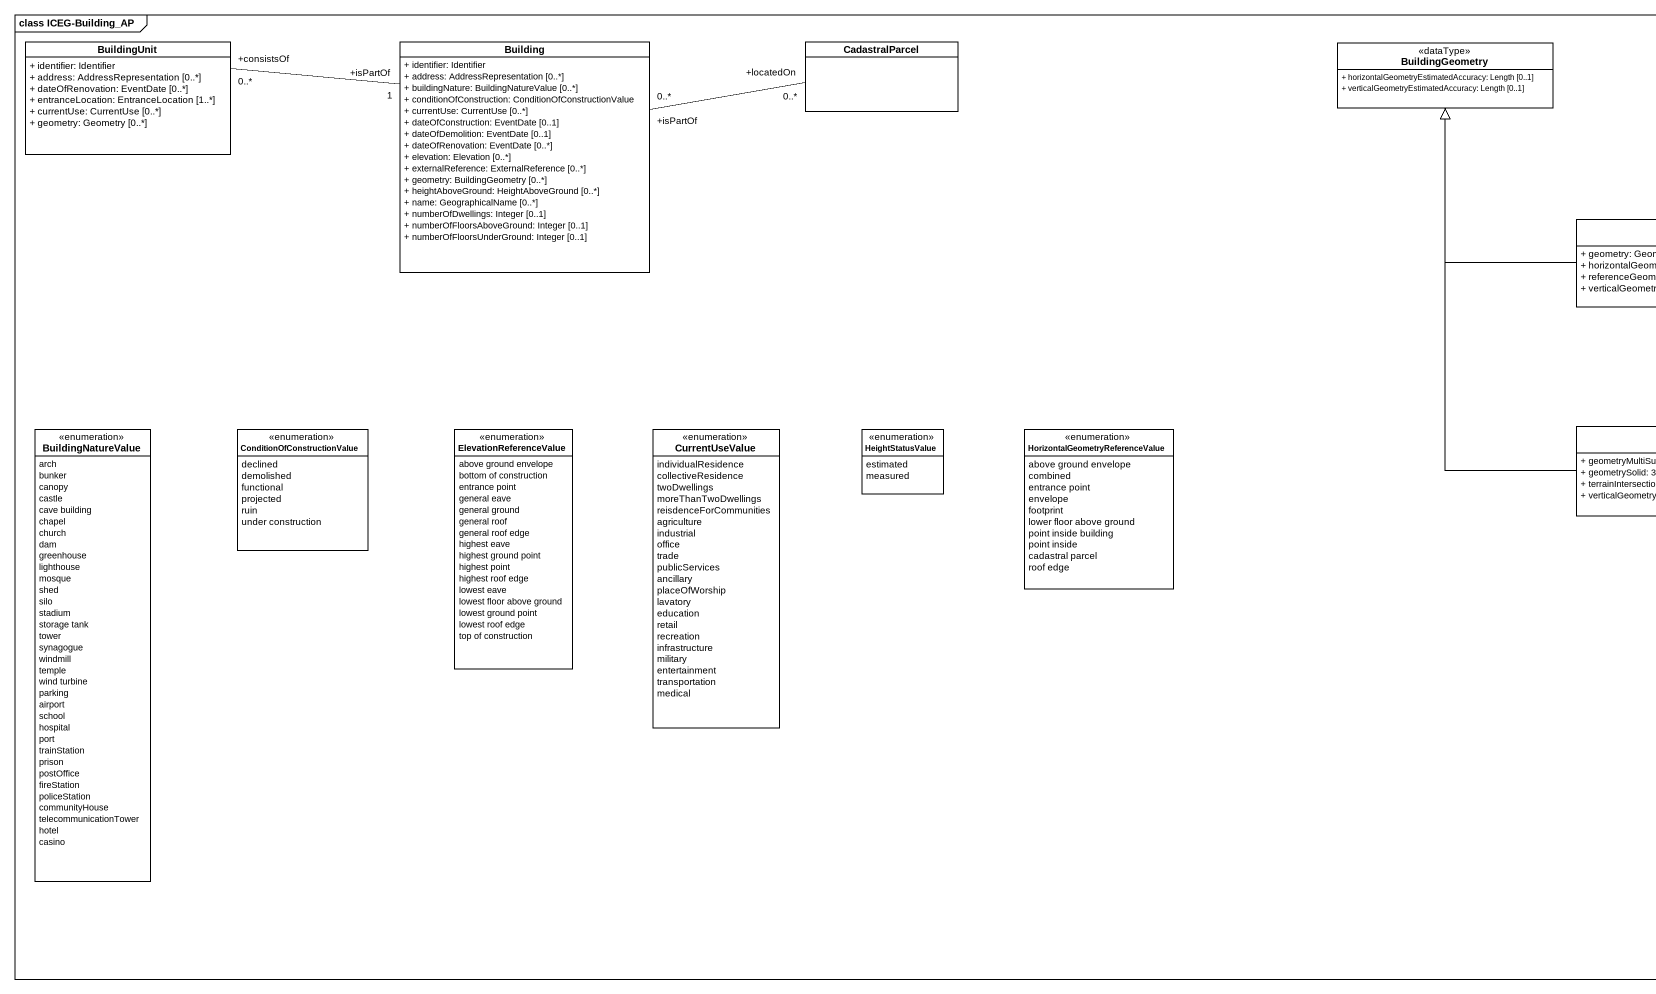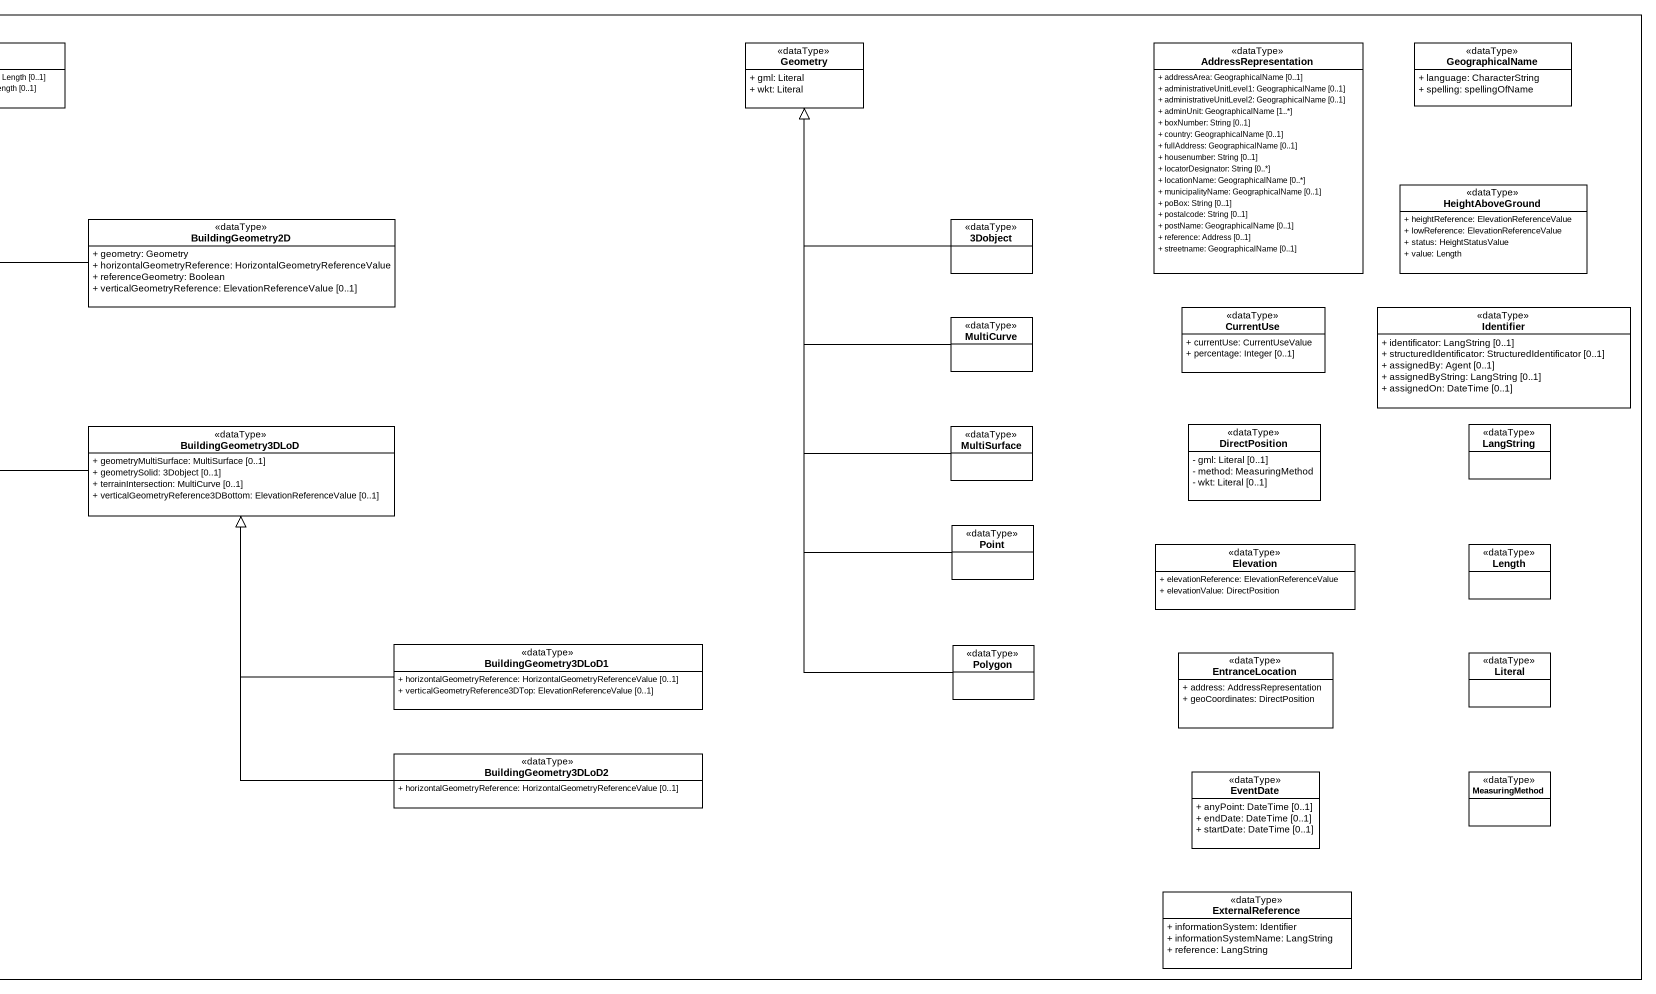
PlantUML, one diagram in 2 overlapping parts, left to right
@startuml
mainframe class ICEG-Building_AP
hide circle
hide empty members
skinparam classAttributeIconSize 0
class BuildingUnit {
  + identifier: Identifier
  + address: AddressRepresentation [0..*]
  + dateOfRenovation: EventDate [0..*]
  + entranceLocation: EntranceLocation [1..*]
  + currentUse: CurrentUse [0..*]
  + geometry: Geometry [0..*]
}
class Building {
  + identifier: Identifier
  + address: AddressRepresentation [0..*]
  + buildingNature: BuildingNatureValue [0..*]
  + conditionOfConstruction: ConditionOfConstructionValue
  + currentUse: CurrentUse [0..*]
  + dateOfConstruction: EventDate [0..1]
  + dateOfDemolition: EventDate [0..1]
  + dateOfRenovation: EventDate [0..*]
  + elevation: Elevation [0..*]
  + externalReference: ExternalReference [0..*]
  + geometry: BuildingGeometry [0..*]
  + heightAboveGround: HeightAboveGround [0..*]
  + name: GeographicalName [0..*]
  + numberOfDwellings: Integer [0..1]
  + numberOfFloorsAboveGround: Integer [0..1]
  + numberOfFloorsUnderGround: Integer [0..1]
}
class CadastralParcel
class BuildingGeometry <<dataType>> {
  + horizontalGeometryEstimatedAccuracy: Length [0..1]
  + verticalGeometryEstimatedAccuracy: Length [0..1]
}
class Geometry <<dataType>> {
  + gml: Literal
  + wkt: Literal
}
class AddressRepresentation <<dataType>> {
  + addressArea: GeographicalName [0..1]
  + administrativeUnitLevel1: GeographicalName [0..1]
  + administrativeUnitLevel2: GeographicalName [0..1]
  + adminUnit: GeographicalName [1..*]
  + boxNumber: String [0..1]
  + country: GeographicalName [0..1]
  + fullAddress: GeographicalName [0..1]
  + housenumber: String [0..1]
  + locatorDesignator: String [0..*]
  + locationName: GeographicalName [0..*]
  + municipalityName: GeographicalName [0..1]
  + poBox: String [0..1]
  + postalcode: String [0..1]
  + postName: GeographicalName [0..1]
  + reference: Address [0..1]
  + streetname: GeographicalName [0..1]
}
class GeographicalName <<dataType>> {
  + language: CharacterString
  + spelling: spellingOfName
}
class HeightAboveGround <<dataType>> {
  + heightReference: ElevationReferenceValue
  + lowReference: ElevationReferenceValue
  + status: HeightStatusValue
  + value: Length
}
class BuildingGeometry2D <<dataType>> {
  + geometry: Geometry
  + horizontalGeometryReference: HorizontalGeometryReferenceValue
  + referenceGeometry: Boolean
  + verticalGeometryReference: ElevationReferenceValue [0..1]
}
class "3Dobject" as c3Dobject <<dataType>>
class MultiCurve <<dataType>>
class CurrentUse <<dataType>> {
  + currentUse: CurrentUseValue
  + percentage: Integer [0..1]
}
class Identifier <<dataType>> {
  + identificator: LangString [0..1]
  + structuredIdentificator: StructuredIdentificator [0..1]
  + assignedBy: Agent [0..1]
  + assignedByString: LangString [0..1]
  + assignedOn: DateTime [0..1]
}
enum BuildingNatureValue {
  arch
  bunker
  canopy
  castle
  cave building
  chapel
  church
  dam
  greenhouse
  lighthouse
  mosque
  shed
  silo
  stadium
  storage tank
  tower
  synagogue
  windmill
  temple
  wind turbine
  parking
  airport
  school
  hospital
  port
  trainStation
  prison
  postOffice
  fireStation
  policeStation
  communityHouse
  telecommunicationTower
  hotel
  casino
}
enum ConditionOfConstructionValue {
  declined
  demolished
  functional
  projected
  ruin
  under construction
}
enum ElevationReferenceValue {
  above ground envelope
  bottom of construction
  entrance point
  general eave
  general ground
  general roof
  general roof edge
  highest eave
  highest ground point
  highest point
  highest roof edge
  lowest eave
  lowest floor above ground
  lowest ground point
  lowest roof edge
  top of construction
}
enum CurrentUseValue {
  individualResidence
  collectiveResidence
  twoDwellings
  moreThanTwoDwellings
  reisdenceForCommunities
  agriculture
  industrial
  office
  trade
  publicServices
  ancillary
  placeOfWorship
  lavatory
  education
  retail
  recreation
  infrastructure
  military
  entertainment
  transportation
  medical
}
enum HeightStatusValue {
  estimated
  measured
}
enum "HorizontalGeometryReferenceValue" as HorizontalGeometryReferenceV {
  above ground envelope
  combined
  entrance point
  envelope
  footprint
  lower floor above ground
  point inside building
  point inside
  cadastral parcel
  roof edge
}
class BuildingGeometry3DLoD <<dataType>> {
  + geometryMultiSurface: MultiSurface [0..1]
  + geometrySolid: 3Dobject [0..1]
  + terrainIntersection: MultiCurve [0..1]
  + verticalGeometryReference3DBottom: ElevationReferenceValue [0..1]
}
class MultiSurface <<dataType>>
class DirectPosition <<dataType>> {
  - gml: Literal [0..1]
  - method: MeasuringMethod
  - wkt: Literal [0..1]
}
class LangString <<dataType>>
class Point <<dataType>>
class Elevation <<dataType>> {
  + elevationReference: ElevationReferenceValue
  + elevationValue: DirectPosition
}
class Length <<dataType>>
class BuildingGeometry3DLoD1 <<dataType>> {
  + horizontalGeometryReference: HorizontalGeometryReferenceValue [0..1]
  + verticalGeometryReference3DTop: ElevationReferenceValue [0..1]
}
class Polygon <<dataType>>
class EntranceLocation <<dataType>> {
  + address: AddressRepresentation
  + geoCoordinates: DirectPosition
}
class Literal <<dataType>>
class BuildingGeometry3DLoD2 <<dataType>> {
  + horizontalGeometryReference: HorizontalGeometryReferenceValue [0..1]
}
class EventDate <<dataType>> {
  + anyPoint: DateTime [0..1]
  + endDate: DateTime [0..1]
  + startDate: DateTime [0..1]
}
class MeasuringMethod <<dataType>>
class ExternalReference <<dataType>> {
  + informationSystem: Identifier
  + informationSystemName: LangString
  + reference: LangString
}
Building "+isPartOf\n1" -left- "+consistsOf\n0..*" BuildingUnit
Building "+isPartOf\n0..*" -right- "+locatedOn\n0..*" CadastralParcel
BuildingGeometry2D -up-|> BuildingGeometry
c3Dobject -up-|> Geometry
MultiCurve -up-|> Geometry
BuildingGeometry3DLoD -up-|> BuildingGeometry
MultiSurface -up-|> Geometry
Point -up-|> Geometry
BuildingGeometry3DLoD1 -up-|> BuildingGeometry3DLoD
Polygon -up-|> Geometry
BuildingGeometry3DLoD2 -up-|> BuildingGeometry3DLoD
@enduml
